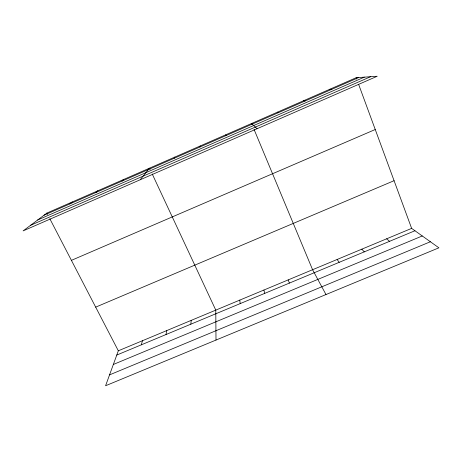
<?xml version="1.0" encoding="UTF-8"?>
<svg xmlns="http://www.w3.org/2000/svg" width="462" height="462" viewBox="0 0 462 462"><rect width="100%" height="100%" fill="white"/><g stroke="black" fill="none" stroke-linecap="round" stroke-linejoin="round"><path stroke-width="0.69" d="M190.829 324.191L191.204 320.38M165.997 334.546L166.77 330.578M199.994 146.985L200.237 145.957M141.308 344.837L142.475 340.719M411.63 228.378L118.324 350.797L105.584 385.753L438.9 247.823L411.63 228.378L358.651 84.425M174.11 158.31L174.798 157.092M140.182 179.77L149.509 168.162L150.115 169.456M122.037 181.092L123.62 179.493M95.865 192.544L97.88 190.754M69.849 203.927L72.303 201.946M46.887 213.074L23.1 230.902L377.223 76.247L356.179 77.714L46.887 213.074L47.54 214.328M44 215.234L358.72 77.535M37.63 220.01L364.345 77.142M30.544 225.323L370.611 76.709M71.408 260.354L375.242 129.51M95.68 307.143L394.08 180.694M116.765 355.07L414.951 230.746M113.34 364.472L422.268 235.967M109.546 374.878L430.388 241.753M329.787 89.264L331.849 89.293M303.563 100.745L305.151 100.976M277.495 112.15L278.615 112.584M386.654 238.808L389.541 241.337M257.045 128.731L251.582 123.487L252.125 124.792M361.821 249.168L364.287 251.871M337.133 259.477L339.177 262.335M325.993 294.548L312.583 269.721L254.031 129.348M49.821 218.728L118.324 350.797M152.235 173.995L215.783 310.123L215.997 340.067M288.178 279.908L289.403 283.091M356.179 77.714L356.67 79.06M225.831 134.76L226.039 135.591M263.906 290.038L264.726 293.376M239.778 300.104L240.2 303.603"/></g></svg>
